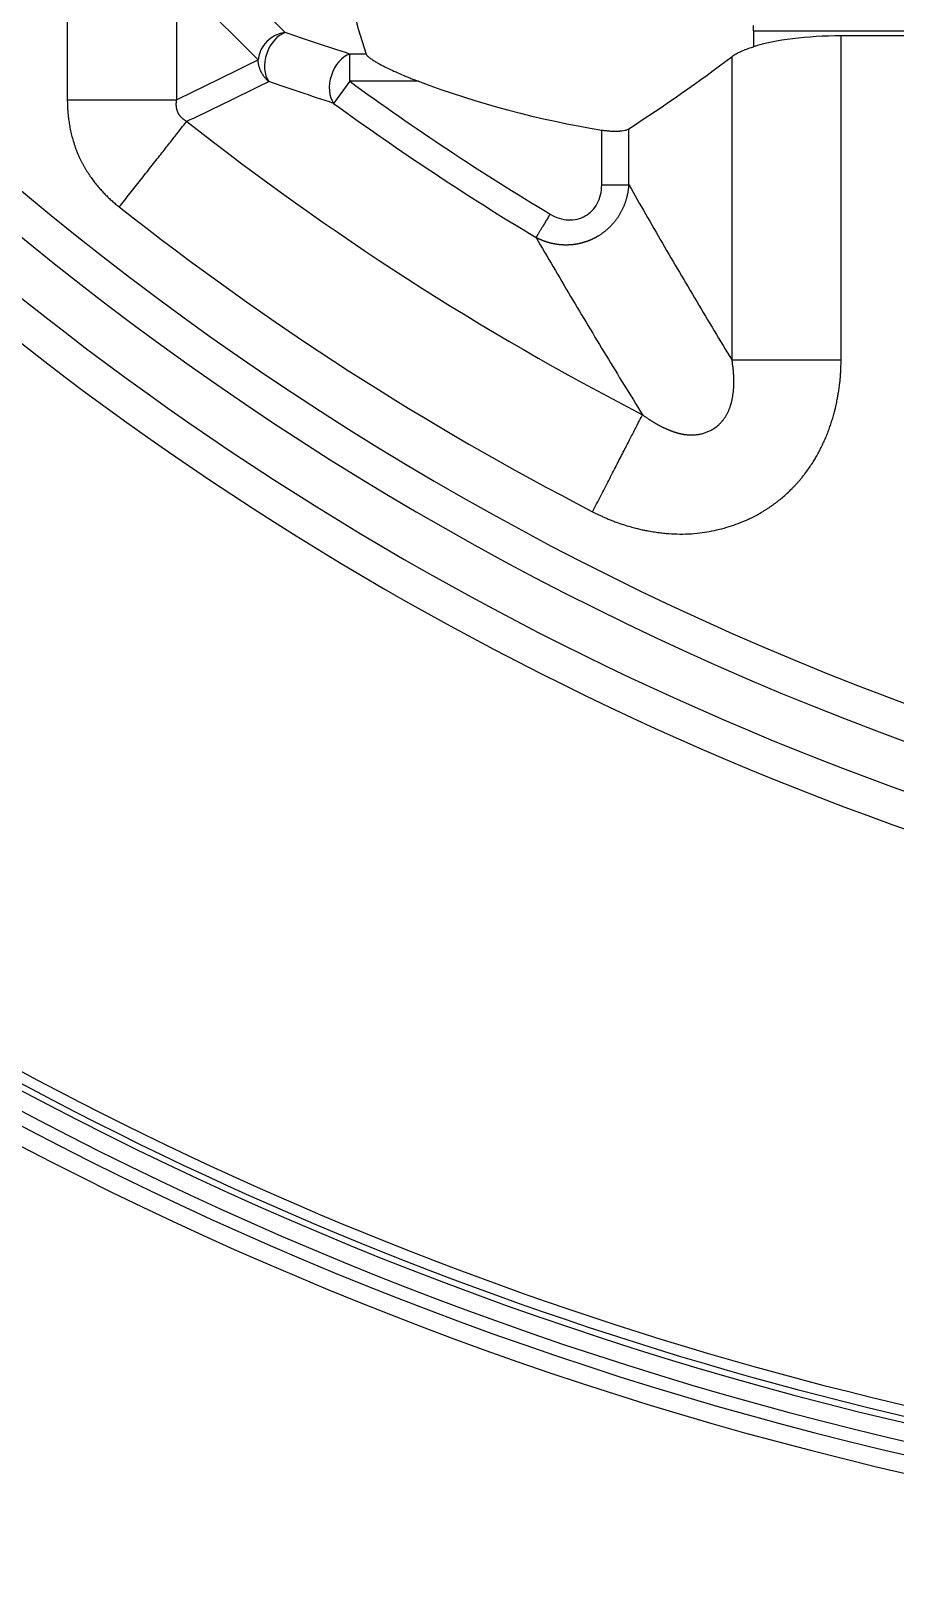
# Model space of a CAD drawing. Header units: millimetres. Extents: x -1286 to 291, y 5350 to 5880.
# Drawn here: x -271.99 to -247.88, y 5578.5 to 5621.3 of the extents above; entities that cross this region are included whole.
import ezdxf

# ---------------------------------------------------------------- set-up
doc = ezdxf.new("R2010")
doc.units = ezdxf.units.MM
doc.layers.add('粗实线层', color=7, linetype='Continuous', lineweight=35)

msp = doc.modelspace()

# ---------------------------------------------------------------- linework, layer by layer
at = {"layer": '粗实线层', "lineweight": 25}
for p, q in [((-264.888, 5621.246), (-267.165, 5623.522)), ((-270.966, 5622.762), (-270.966, 5619.371)), ((-265.648, 5620.485), (-267.925, 5622.762)), ((-267.925, 5622.762), (-267.925, 5619.371)), ((-251.837, 5621.3), (-251.837, 5621.449)), ((-251.837, 5621.3), (-251.837, 5620.852)), ((-251.837, 5621.3), (-207.617, 5621.3)), ((-247.348, 5621.154), (-249.391, 5621.154)), ((-249.391, 5612.116), (-249.391, 5621.154)), ((-262.637, 5620.649), (-263.092, 5620.649)), ((-263.092, 5619.889), (-263.092, 5620.649)), ((-252.432, 5612.116), (-252.432, 5620.58)), ((-263.092, 5619.889), (-263.54, 5619.275)), ((-261.173, 5619.889), (-263.092, 5619.889)), ((-256.065, 5617.004), (-256.065, 5618.531)), ((-255.305, 5617.004), (-255.305, 5618.566)), ((-256.065, 5617.004), (-255.305, 5617.004))]:
    msp.add_line(p, q, dxfattribs=at)
for centre, radius, start, end in [((-218.672, 5680.9), 84.503, 184.22236, 267.24672), ((-218.672, 5680.9), 83.513, 184.2412, 267.24672), ((-224.702, 5680.9), 101.03, 208.69087, 345.63866), ((-224.702, 5680.9), 102.402, 208.57791, 345.69153), ((-224.702, 5680.9), 101.899, 208.57791, 345.69153), ((-224.702, 5680.9), 101.532, 208.69087, 345.63866), ((-218.672, 5680.9), 85.826, 207.35279, 268.86903), ((-218.672, 5680.9), 86.816, 208.2092, 268.86897), ((-218.672, 5680.9), 75.468, 233.94255, 239.03251), ((-251.837, 5644.72), 26.528, 249.3951, 260.8287), ((-218.672, 5680.9), 76.229, 233.94255, 239.03252), ((-218.672, 5680.9), 79.102, 231.75728, 242.72083), ((-218.672, 5680.9), 82.142, 231.75728, 242.72081), ((-224.702, 5680.9), 100.558, 223.06886, 272.57768), ((-224.702, 5680.9), 100.859, 223.05969, 272.56998)]:
    msp.add_arc(centre, radius, start, end, dxfattribs=at)
for centre, major_axis, ratio, start_param, end_param in [((-251.837, 5629.625), (0, -19.398), 0.62804, 5.032417, 5.19343), ((-264.888, 5620.485), (0.569, 0.569), 0.89907, 0.838495, 2.303097), ((-264.888, 5620.485), (0.258, 0.762), 0.681601, 0.461099, 2.680494), ((-249.391, 5620.293), (3.216, 0), 0.267949, 1.570796, 2.434903), ((-263.092, 5619.889), (-0.249, -0.765), 0.668486, 3.594691, 5.830087), ((-298.563, 5644.72), (60.045, 0), 0.62804, 5.516803, 5.588527)]:
    msp.add_ellipse(centre, major_axis=major_axis, ratio=ratio, start_param=start_param, end_param=end_param, dxfattribs=at)
for points in [[(-263.092, 5620.649), (-263.411, 5620.753), (-264.028, 5620.956), (-264.608, 5621.151), (-264.888, 5621.246)], [(-267.925, 5619.371), (-267.669, 5619.495), (-267.159, 5619.743), (-266.4, 5620.115), (-265.898, 5620.362), (-265.648, 5620.485)], [(-267.635, 5618.774), (-267.378, 5618.897), (-266.866, 5619.144), (-266.104, 5619.513), (-265.601, 5619.759), (-265.35, 5619.882)], [(-263.54, 5619.275), (-263.861, 5619.38), (-264.483, 5619.587), (-265.067, 5619.785), (-265.35, 5619.882)], [(-257.504, 5616.189), (-257.42, 5616.138), (-257.25, 5616.062), (-256.99, 5616.016), (-256.743, 5616.039), (-256.519, 5616.126), (-256.329, 5616.273), (-256.182, 5616.473), (-256.087, 5616.721), (-256.065, 5616.905), (-256.065, 5617.004)], [(-255.305, 5617.004), (-254.999, 5616.463), (-254.378, 5615.379), (-253.421, 5613.752), (-252.765, 5612.662), (-252.432, 5612.116)], [(-257.896, 5615.537), (-257.579, 5614.99), (-256.936, 5613.894), (-255.948, 5612.248), (-255.27, 5611.147), (-254.926, 5610.596)]]:
    msp.add_open_spline(points, degree=3, dxfattribs=at)
for points, knots in [([(-252.432, 5620.58), (-252.399, 5620.605), (-252.325, 5620.654), (-252.188, 5620.723), (-252.081, 5620.767), (-251.965, 5620.81), (-251.903, 5620.831), (-251.837, 5620.852)], [0, 0, 0, 0, 0.25, 0.5, 0.75, 0.75, 1, 1, 1, 1]), ([(-262.637, 5620.649), (-262.633, 5620.637), (-262.623, 5620.622), (-262.604, 5620.602), (-262.599, 5620.598), (-262.591, 5620.589), (-262.577, 5620.577), (-262.561, 5620.564), (-262.539, 5620.546), (-262.527, 5620.538), (-262.502, 5620.52), (-262.489, 5620.511), (-262.449, 5620.484), (-262.421, 5620.466), (-262.362, 5620.431), (-262.332, 5620.413), (-262.285, 5620.387), (-262.269, 5620.378), (-262.238, 5620.361), (-262.222, 5620.352), (-262.141, 5620.309), (-262.076, 5620.276), (-261.942, 5620.211), (-261.875, 5620.18), (-261.737, 5620.118), (-261.668, 5620.088), (-261.563, 5620.044), (-261.528, 5620.029), (-261.457, 5620), (-261.422, 5619.986), (-261.315, 5619.944), (-261.244, 5619.916), (-261.173, 5619.889)], [0, 0, 0, 0, 0.0625, 0.0625, 0.078125, 0.078125, 0.09375, 0.125, 0.125, 0.15625, 0.15625, 0.1875, 0.1875, 0.25, 0.25, 0.3125, 0.3125, 0.34375, 0.34375, 0.375, 0.375, 0.5, 0.5, 0.625, 0.625, 0.75, 0.75, 0.8125, 0.8125, 0.875, 0.875, 1, 1, 1, 1]), ([(-270.966, 5619.371), (-270.966, 5619.36), (-270.966, 5619.339), (-270.965, 5619.307), (-270.965, 5619.276), (-270.964, 5619.245), (-270.963, 5619.214), (-270.961, 5619.183), (-270.96, 5619.153), (-270.958, 5619.123), (-270.956, 5619.093), (-270.954, 5619.064), (-270.952, 5619.035), (-270.949, 5619.006), (-270.947, 5618.978), (-270.944, 5618.95), (-270.941, 5618.922), (-270.938, 5618.894), (-270.93, 5618.824), (-270.914, 5618.71), (-270.885, 5618.55), (-270.848, 5618.388), (-270.802, 5618.219), (-270.754, 5618.074), (-270.708, 5617.953), (-270.67, 5617.863), (-270.633, 5617.778), (-270.596, 5617.701), (-270.56, 5617.629), (-270.524, 5617.561), (-270.487, 5617.494), (-270.448, 5617.428), (-270.408, 5617.363), (-270.368, 5617.3), (-270.326, 5617.239), (-270.284, 5617.178), (-270.24, 5617.119), (-270.196, 5617.061), (-270.151, 5617.005), (-270.105, 5616.95), (-270.058, 5616.896), (-270.011, 5616.843), (-269.964, 5616.792), (-269.916, 5616.742), (-269.867, 5616.693), (-269.818, 5616.646), (-269.769, 5616.599), (-269.719, 5616.554), (-269.669, 5616.51), (-269.619, 5616.468), (-269.569, 5616.426), (-269.535, 5616.399), (-269.518, 5616.386)], [0, 0, 0, 0, 0.009306, 0.018529, 0.027668, 0.036723, 0.045694, 0.054582, 0.063384, 0.072103, 0.080738, 0.089288, 0.097754, 0.106135, 0.114433, 0.122646, 0.130775, 0.13882, 0.146781, 0.192328, 0.239541, 0.288428, 0.337289, 0.391715, 0.42175, 0.450184, 0.477017, 0.502247, 0.524861, 0.547317, 0.569615, 0.591752, 0.613729, 0.635542, 0.657193, 0.678679, 0.7, 0.721157, 0.74215, 0.762978, 0.783643, 0.804143, 0.824477, 0.844646, 0.864648, 0.884484, 0.904151, 0.923651, 0.942984, 0.962152, 0.981157, 1, 1, 1, 1]), ([(-270.966, 5619.371), (-270.8, 5619.371), (-270.634, 5619.371), (-270.306, 5619.371), (-270.144, 5619.371), (-269.827, 5619.371), (-269.673, 5619.371), (-269.376, 5619.371), (-269.234, 5619.371), (-268.963, 5619.371), (-268.835, 5619.371), (-268.598, 5619.371), (-268.488, 5619.371), (-268.29, 5619.371), (-268.201, 5619.371), (-268.045, 5619.371), (-267.979, 5619.371), (-267.925, 5619.371)], [0, 0, 0, 0, 0.125, 0.125, 0.25, 0.25, 0.375, 0.375, 0.5, 0.5, 0.625, 0.625, 0.75, 0.75, 0.875, 0.875, 1, 1, 1, 1]), ([(-267.925, 5619.371), (-267.926, 5619.367), (-267.927, 5619.358), (-267.929, 5619.345), (-267.931, 5619.332), (-267.933, 5619.32), (-267.934, 5619.307), (-267.935, 5619.294), (-267.935, 5619.282), (-267.936, 5619.27), (-267.936, 5619.257), (-267.936, 5619.245), (-267.936, 5619.233), (-267.936, 5619.221), (-267.935, 5619.21), (-267.934, 5619.198), (-267.933, 5619.186), (-267.931, 5619.175), (-267.93, 5619.164), (-267.928, 5619.152), (-267.926, 5619.141), (-267.924, 5619.13), (-267.921, 5619.12), (-267.919, 5619.109), (-267.916, 5619.098), (-267.913, 5619.088), (-267.909, 5619.078), (-267.906, 5619.068), (-267.902, 5619.058), (-267.898, 5619.048), (-267.894, 5619.039), (-267.89, 5619.029), (-267.884, 5619.017), (-267.877, 5619.002), (-267.867, 5618.985), (-267.856, 5618.967), (-267.844, 5618.95), (-267.831, 5618.933), (-267.818, 5618.917), (-267.804, 5618.901), (-267.788, 5618.885), (-267.772, 5618.869), (-267.755, 5618.854), (-267.737, 5618.84), (-267.718, 5618.825), (-267.699, 5618.812), (-267.679, 5618.798), (-267.657, 5618.786), (-267.643, 5618.778), (-267.635, 5618.774)], [0, 0, 0, 0, 0.019582, 0.038898, 0.05795, 0.076741, 0.095274, 0.113552, 0.131579, 0.149358, 0.166893, 0.184188, 0.201246, 0.218072, 0.234672, 0.251049, 0.267208, 0.283156, 0.298897, 0.314437, 0.329783, 0.344941, 0.359918, 0.374721, 0.389358, 0.403835, 0.418162, 0.432346, 0.446396, 0.460321, 0.474131, 0.487835, 0.501443, 0.527833, 0.554601, 0.581817, 0.609546, 0.637846, 0.666774, 0.696382, 0.726716, 0.757821, 0.789734, 0.822493, 0.856129, 0.890672, 0.926149, 0.962585, 1, 1, 1, 1]), ([(-269.518, 5616.386), (-269.421, 5616.508), (-269.323, 5616.633), (-269.124, 5616.885), (-269.024, 5617.012), (-268.826, 5617.263), (-268.729, 5617.387), (-268.54, 5617.627), (-268.448, 5617.743), (-268.275, 5617.962), (-268.194, 5618.065), (-268.044, 5618.256), (-267.975, 5618.343), (-267.852, 5618.499), (-267.798, 5618.567), (-267.706, 5618.685), (-267.667, 5618.734), (-267.635, 5618.774)], [0, 0, 0, 0, 0.125, 0.125, 0.25, 0.25, 0.375, 0.375, 0.5, 0.5, 0.625, 0.625, 0.75, 0.75, 0.875, 0.875, 1, 1, 1, 1]), ([(-256.065, 5618.531), (-256.024, 5618.525), (-255.982, 5618.519), (-255.901, 5618.51), (-255.86, 5618.506), (-255.8, 5618.502), (-255.781, 5618.501), (-255.742, 5618.499), (-255.723, 5618.499), (-255.667, 5618.498), (-255.632, 5618.499), (-255.589, 5618.501), (-255.58, 5618.502), (-255.564, 5618.503), (-255.539, 5618.505), (-255.516, 5618.507), (-255.472, 5618.513), (-255.445, 5618.517), (-255.408, 5618.526), (-255.396, 5618.529), (-255.374, 5618.535), (-255.363, 5618.539), (-255.335, 5618.55), (-255.318, 5618.558), (-255.305, 5618.566)], [0, 0, 0, 0, 0.125, 0.125, 0.25, 0.25, 0.3125, 0.3125, 0.375, 0.375, 0.5, 0.5, 0.53125, 0.53125, 0.5625, 0.625, 0.625, 0.75, 0.75, 0.8125, 0.8125, 0.875, 0.875, 1, 1, 1, 1]), ([(-257.896, 5615.537), (-257.889, 5615.534), (-257.877, 5615.528), (-257.859, 5615.519), (-257.84, 5615.51), (-257.822, 5615.501), (-257.803, 5615.493), (-257.784, 5615.485), (-257.765, 5615.477), (-257.747, 5615.469), (-257.728, 5615.462), (-257.709, 5615.454), (-257.69, 5615.447), (-257.671, 5615.44), (-257.652, 5615.434), (-257.633, 5615.427), (-257.614, 5615.421), (-257.595, 5615.415), (-257.576, 5615.409), (-257.557, 5615.404), (-257.538, 5615.399), (-257.518, 5615.393), (-257.499, 5615.388), (-257.48, 5615.384), (-257.461, 5615.379), (-257.442, 5615.375), (-257.423, 5615.371), (-257.404, 5615.367), (-257.384, 5615.364), (-257.365, 5615.36), (-257.346, 5615.357), (-257.327, 5615.354), (-257.308, 5615.351), (-257.289, 5615.349), (-257.27, 5615.346), (-257.251, 5615.344), (-257.232, 5615.342), (-257.213, 5615.341), (-257.194, 5615.339), (-257.175, 5615.338), (-257.156, 5615.337), (-257.137, 5615.336), (-257.118, 5615.335), (-257.099, 5615.334), (-257.08, 5615.334), (-257.061, 5615.334), (-257.043, 5615.334), (-257.024, 5615.334), (-257.005, 5615.335), (-256.987, 5615.336), (-256.968, 5615.336), (-256.95, 5615.337), (-256.932, 5615.339), (-256.913, 5615.34), (-256.895, 5615.342), (-256.877, 5615.343), (-256.859, 5615.345), (-256.841, 5615.348), (-256.823, 5615.35), (-256.805, 5615.352), (-256.787, 5615.355), (-256.769, 5615.358), (-256.752, 5615.361), (-256.734, 5615.364), (-256.717, 5615.368), (-256.699, 5615.371), (-256.682, 5615.375), (-256.665, 5615.379), (-256.648, 5615.383), (-256.631, 5615.387), (-256.614, 5615.391), (-256.597, 5615.396), (-256.58, 5615.401), (-256.564, 5615.406), (-256.547, 5615.411), (-256.531, 5615.416), (-256.514, 5615.421), (-256.498, 5615.426), (-256.482, 5615.432), (-256.466, 5615.438), (-256.45, 5615.443), (-256.434, 5615.449), (-256.419, 5615.456), (-256.403, 5615.462), (-256.388, 5615.468), (-256.372, 5615.475), (-256.357, 5615.481), (-256.342, 5615.488), (-256.327, 5615.495), (-256.312, 5615.502), (-256.297, 5615.509), (-256.283, 5615.516), (-256.268, 5615.523), (-256.254, 5615.53), (-256.24, 5615.538), (-256.226, 5615.545), (-256.212, 5615.553), (-256.193, 5615.564), (-256.169, 5615.578), (-256.14, 5615.595), (-256.112, 5615.613), (-256.083, 5615.632), (-256.055, 5615.651), (-256.027, 5615.672), (-255.999, 5615.692), (-255.971, 5615.714), (-255.944, 5615.736), (-255.916, 5615.759), (-255.889, 5615.783), (-255.863, 5615.807), (-255.837, 5615.833), (-255.811, 5615.858), (-255.785, 5615.885), (-255.76, 5615.912), (-255.736, 5615.94), (-255.712, 5615.969), (-255.688, 5615.998), (-255.665, 5616.028), (-255.642, 5616.059), (-255.62, 5616.091), (-255.599, 5616.123), (-255.578, 5616.155), (-255.557, 5616.188), (-255.538, 5616.222), (-255.519, 5616.257), (-255.5, 5616.292), (-255.483, 5616.327), (-255.466, 5616.364), (-255.45, 5616.4), (-255.434, 5616.437), (-255.42, 5616.475), (-255.406, 5616.513), (-255.393, 5616.552), (-255.38, 5616.591), (-255.369, 5616.631), (-255.358, 5616.671), (-255.348, 5616.711), (-255.34, 5616.752), (-255.332, 5616.793), (-255.324, 5616.835), (-255.318, 5616.876), (-255.313, 5616.919), (-255.308, 5616.961), (-255.306, 5616.989), (-255.305, 5617.004)], [0, 0, 0, 0, 0.005899, 0.011784, 0.017655, 0.023512, 0.029355, 0.035184, 0.040999, 0.0468, 0.052587, 0.05836, 0.06412, 0.069866, 0.075598, 0.081317, 0.087021, 0.092712, 0.098388, 0.104051, 0.109698, 0.115332, 0.120951, 0.126555, 0.132145, 0.137721, 0.143282, 0.148828, 0.15436, 0.159878, 0.165381, 0.17087, 0.176345, 0.181806, 0.187253, 0.192687, 0.198106, 0.203513, 0.208906, 0.214286, 0.219653, 0.225007, 0.230347, 0.235674, 0.240986, 0.246284, 0.251568, 0.256837, 0.262091, 0.26733, 0.272554, 0.277763, 0.282956, 0.288134, 0.293297, 0.298444, 0.303575, 0.308691, 0.313791, 0.318876, 0.323946, 0.328999, 0.334038, 0.339061, 0.344069, 0.349063, 0.354041, 0.359004, 0.363952, 0.368885, 0.373802, 0.378704, 0.383589, 0.388459, 0.393312, 0.398148, 0.402968, 0.407772, 0.412558, 0.417327, 0.42208, 0.426815, 0.431533, 0.436233, 0.440916, 0.445582, 0.45023, 0.45486, 0.459473, 0.464069, 0.468647, 0.473207, 0.477749, 0.482275, 0.486782, 0.491272, 0.495745, 0.5002, 0.509541, 0.518958, 0.528452, 0.538021, 0.547666, 0.557386, 0.56718, 0.577048, 0.586988, 0.596998, 0.607079, 0.617228, 0.627443, 0.637724, 0.648071, 0.658486, 0.668968, 0.679518, 0.690136, 0.700821, 0.711573, 0.722389, 0.73327, 0.744213, 0.755215, 0.766275, 0.777391, 0.788564, 0.799797, 0.811089, 0.822443, 0.833858, 0.845336, 0.856875, 0.868476, 0.880139, 0.891861, 0.903643, 0.915482, 0.92738, 0.939335, 0.95135, 0.963424, 0.975557, 0.987749, 1, 1, 1, 1]), ([(-256.32, 5607.893), (-256.308, 5607.887), (-256.283, 5607.874), (-256.244, 5607.855), (-256.205, 5607.835), (-256.163, 5607.815), (-256.121, 5607.794), (-256.076, 5607.774), (-256.031, 5607.753), (-255.983, 5607.732), (-255.934, 5607.71), (-255.884, 5607.689), (-255.832, 5607.667), (-255.778, 5607.646), (-255.723, 5607.624), (-255.666, 5607.603), (-255.561, 5607.565), (-255.415, 5607.517), (-255.236, 5607.465), (-255.078, 5607.424), (-254.952, 5607.395), (-254.848, 5607.373), (-254.761, 5607.357), (-254.675, 5607.341), (-254.59, 5607.328), (-254.507, 5607.316), (-254.426, 5607.306), (-254.346, 5607.297), (-254.196, 5607.283), (-253.961, 5607.269), (-253.648, 5607.271), (-253.344, 5607.296), (-253.057, 5607.34), (-252.784, 5607.399), (-252.515, 5607.474), (-252.257, 5607.563), (-252.044, 5607.651), (-251.867, 5607.734), (-251.719, 5607.81), (-251.595, 5607.882), (-251.496, 5607.944), (-251.425, 5607.99), (-251.356, 5608.037), (-251.288, 5608.085), (-251.221, 5608.134), (-251.133, 5608.202), (-251.022, 5608.292), (-250.888, 5608.41), (-250.781, 5608.514), (-250.7, 5608.597), (-250.644, 5608.657), (-250.585, 5608.722), (-250.524, 5608.793), (-250.461, 5608.87), (-250.384, 5608.968), (-250.3, 5609.085), (-250.212, 5609.215), (-250.136, 5609.338), (-250.076, 5609.438), (-250.03, 5609.52), (-249.995, 5609.586), (-249.96, 5609.652), (-249.927, 5609.719), (-249.895, 5609.786), (-249.864, 5609.854), (-249.834, 5609.921), (-249.805, 5609.989), (-249.777, 5610.058), (-249.751, 5610.126), (-249.725, 5610.195), (-249.701, 5610.263), (-249.677, 5610.332), (-249.655, 5610.401), (-249.633, 5610.47), (-249.613, 5610.539), (-249.593, 5610.608), (-249.572, 5610.687), (-249.551, 5610.772), (-249.531, 5610.86), (-249.514, 5610.941), (-249.499, 5611.013), (-249.484, 5611.094), (-249.466, 5611.194), (-249.446, 5611.324), (-249.431, 5611.441), (-249.42, 5611.536), (-249.414, 5611.603), (-249.408, 5611.671), (-249.403, 5611.741), (-249.399, 5611.813), (-249.396, 5611.886), (-249.393, 5611.961), (-249.392, 5612.038), (-249.391, 5612.09), (-249.391, 5612.116)], [0, 0, 0, 0, 0.004175, 0.008498, 0.01297, 0.017592, 0.022364, 0.027285, 0.032355, 0.037576, 0.042947, 0.048468, 0.054139, 0.059961, 0.065933, 0.072056, 0.07833, 0.09965, 0.118489, 0.13484, 0.148694, 0.157831, 0.166795, 0.175587, 0.184206, 0.192649, 0.200918, 0.209013, 0.216932, 0.246522, 0.27992, 0.311524, 0.338625, 0.367635, 0.39575, 0.422926, 0.450117, 0.465314, 0.482063, 0.500359, 0.508843, 0.517296, 0.525717, 0.534107, 0.542466, 0.550794, 0.567672, 0.585694, 0.604851, 0.612532, 0.620794, 0.629637, 0.639061, 0.649065, 0.659648, 0.676795, 0.692634, 0.707163, 0.720388, 0.727961, 0.735513, 0.743045, 0.750557, 0.75805, 0.765523, 0.772977, 0.78041, 0.787824, 0.795216, 0.802588, 0.809938, 0.817265, 0.824569, 0.831852, 0.839114, 0.846355, 0.853577, 0.863601, 0.872764, 0.881069, 0.888518, 0.895113, 0.905897, 0.919169, 0.934915, 0.941471, 0.948196, 0.95509, 0.962154, 0.969386, 0.976787, 0.984357, 0.992095, 1, 1, 1, 1]), ([(-254.926, 5610.596), (-254.918, 5610.589), (-254.902, 5610.577), (-254.877, 5610.559), (-254.852, 5610.541), (-254.828, 5610.524), (-254.803, 5610.507), (-254.779, 5610.49), (-254.755, 5610.474), (-254.731, 5610.458), (-254.706, 5610.442), (-254.683, 5610.427), (-254.659, 5610.412), (-254.635, 5610.397), (-254.612, 5610.383), (-254.588, 5610.369), (-254.565, 5610.355), (-254.542, 5610.342), (-254.519, 5610.329), (-254.496, 5610.316), (-254.473, 5610.304), (-254.451, 5610.292), (-254.429, 5610.281), (-254.406, 5610.269), (-254.385, 5610.258), (-254.363, 5610.248), (-254.341, 5610.237), (-254.32, 5610.227), (-254.299, 5610.217), (-254.278, 5610.208), (-254.257, 5610.199), (-254.236, 5610.19), (-254.216, 5610.182), (-254.196, 5610.173), (-254.176, 5610.165), (-254.157, 5610.158), (-254.137, 5610.15), (-254.118, 5610.143), (-254.099, 5610.136), (-254.08, 5610.13), (-254.062, 5610.123), (-254.044, 5610.117), (-254.026, 5610.111), (-254.008, 5610.106), (-253.99, 5610.1), (-253.973, 5610.095), (-253.956, 5610.09), (-253.94, 5610.086), (-253.923, 5610.081), (-253.907, 5610.077), (-253.891, 5610.073), (-253.876, 5610.07), (-253.86, 5610.066), (-253.845, 5610.063), (-253.831, 5610.06), (-253.816, 5610.057), (-253.802, 5610.054), (-253.788, 5610.052), (-253.774, 5610.049), (-253.748, 5610.045), (-253.708, 5610.04), (-253.655, 5610.035), (-253.602, 5610.032), (-253.549, 5610.032), (-253.497, 5610.033), (-253.446, 5610.037), (-253.395, 5610.043), (-253.344, 5610.051), (-253.295, 5610.061), (-253.245, 5610.073), (-253.197, 5610.088), (-253.149, 5610.105), (-253.102, 5610.124), (-253.057, 5610.145), (-253.012, 5610.168), (-252.961, 5610.197), (-252.907, 5610.233), (-252.849, 5610.277), (-252.794, 5610.325), (-252.742, 5610.377), (-252.693, 5610.434), (-252.648, 5610.494), (-252.606, 5610.557), (-252.567, 5610.625), (-252.532, 5610.695), (-252.501, 5610.769), (-252.48, 5610.829), (-252.465, 5610.873), (-252.457, 5610.902), (-252.449, 5610.932), (-252.441, 5610.963), (-252.434, 5610.995), (-252.426, 5611.028), (-252.42, 5611.063), (-252.413, 5611.099), (-252.407, 5611.136), (-252.402, 5611.175), (-252.397, 5611.214), (-252.392, 5611.255), (-252.389, 5611.297), (-252.385, 5611.34), (-252.383, 5611.385), (-252.381, 5611.43), (-252.38, 5611.477), (-252.379, 5611.525), (-252.38, 5611.573), (-252.381, 5611.623), (-252.383, 5611.674), (-252.386, 5611.726), (-252.389, 5611.779), (-252.394, 5611.833), (-252.4, 5611.888), (-252.406, 5611.944), (-252.414, 5612), (-252.422, 5612.058), (-252.429, 5612.096), (-252.432, 5612.116)], [0, 0, 0, 0, 0.007617, 0.015163, 0.022635, 0.030035, 0.037362, 0.044615, 0.051795, 0.058901, 0.065933, 0.07289, 0.079773, 0.08658, 0.093313, 0.09997, 0.106551, 0.113057, 0.119486, 0.125839, 0.132115, 0.138314, 0.144436, 0.150481, 0.156448, 0.162337, 0.168148, 0.17388, 0.179535, 0.18511, 0.190607, 0.196024, 0.201362, 0.206621, 0.2118, 0.2169, 0.221919, 0.226858, 0.231717, 0.236496, 0.241194, 0.245812, 0.250349, 0.254805, 0.259181, 0.263475, 0.267689, 0.271821, 0.275873, 0.279843, 0.283733, 0.287541, 0.291269, 0.294915, 0.298481, 0.301965, 0.30537, 0.308693, 0.311937, 0.3151, 0.327625, 0.339956, 0.352108, 0.364094, 0.375929, 0.387629, 0.399209, 0.410685, 0.422072, 0.433387, 0.444647, 0.455866, 0.467062, 0.478251, 0.489448, 0.500669, 0.51668, 0.532756, 0.548955, 0.565334, 0.581947, 0.598848, 0.616088, 0.633713, 0.651769, 0.670299, 0.689343, 0.696039, 0.703025, 0.710302, 0.717872, 0.725733, 0.733887, 0.742332, 0.751069, 0.760097, 0.769416, 0.779024, 0.788921, 0.799106, 0.809577, 0.820333, 0.831373, 0.842695, 0.854298, 0.866181, 0.878341, 0.890777, 0.903488, 0.916471, 0.929725, 0.943249, 0.95704, 0.971096, 0.985417, 1, 1, 1, 1]), ([(-256.32, 5607.893), (-256.244, 5608.041), (-256.168, 5608.188), (-256.017, 5608.48), (-255.943, 5608.624), (-255.798, 5608.905), (-255.728, 5609.042), (-255.591, 5609.306), (-255.526, 5609.433), (-255.402, 5609.673), (-255.344, 5609.787), (-255.235, 5609.998), (-255.185, 5610.095), (-255.093, 5610.272), (-255.053, 5610.351), (-254.982, 5610.489), (-254.951, 5610.548), (-254.926, 5610.596)], [0, 0, 0, 0, 0.125, 0.125, 0.25, 0.25, 0.375, 0.375, 0.5, 0.5, 0.625, 0.625, 0.75, 0.75, 0.875, 0.875, 1, 1, 1, 1])]:
    msp.add_open_spline(points, degree=3, knots=knots, dxfattribs=at)
for points, weights in [([(-265.35, 5619.882), (-265.53, 5620.035), (-265.636, 5620.249), (-265.648, 5620.485)], [1.04818242508, 0.98394124619, 0.983939191704, 1.04817626163]), ([(-257.504, 5616.189), (-257.687, 5615.884), (-257.836, 5615.636), (-257.896, 5615.537)], [1.10245496599, 0.965844837297, 0.965848344759, 1.10246548838]), ([(-249.391, 5612.116), (-250.812, 5612.116), (-251.969, 5612.116), (-252.432, 5612.116)], [1.10246838504, 0.9658462966, 0.965843871696, 1.10246111033])]:
    msp.add_rational_spline(points, weights, degree=3, dxfattribs=at)

doc.saveas('drawing.dxf')
